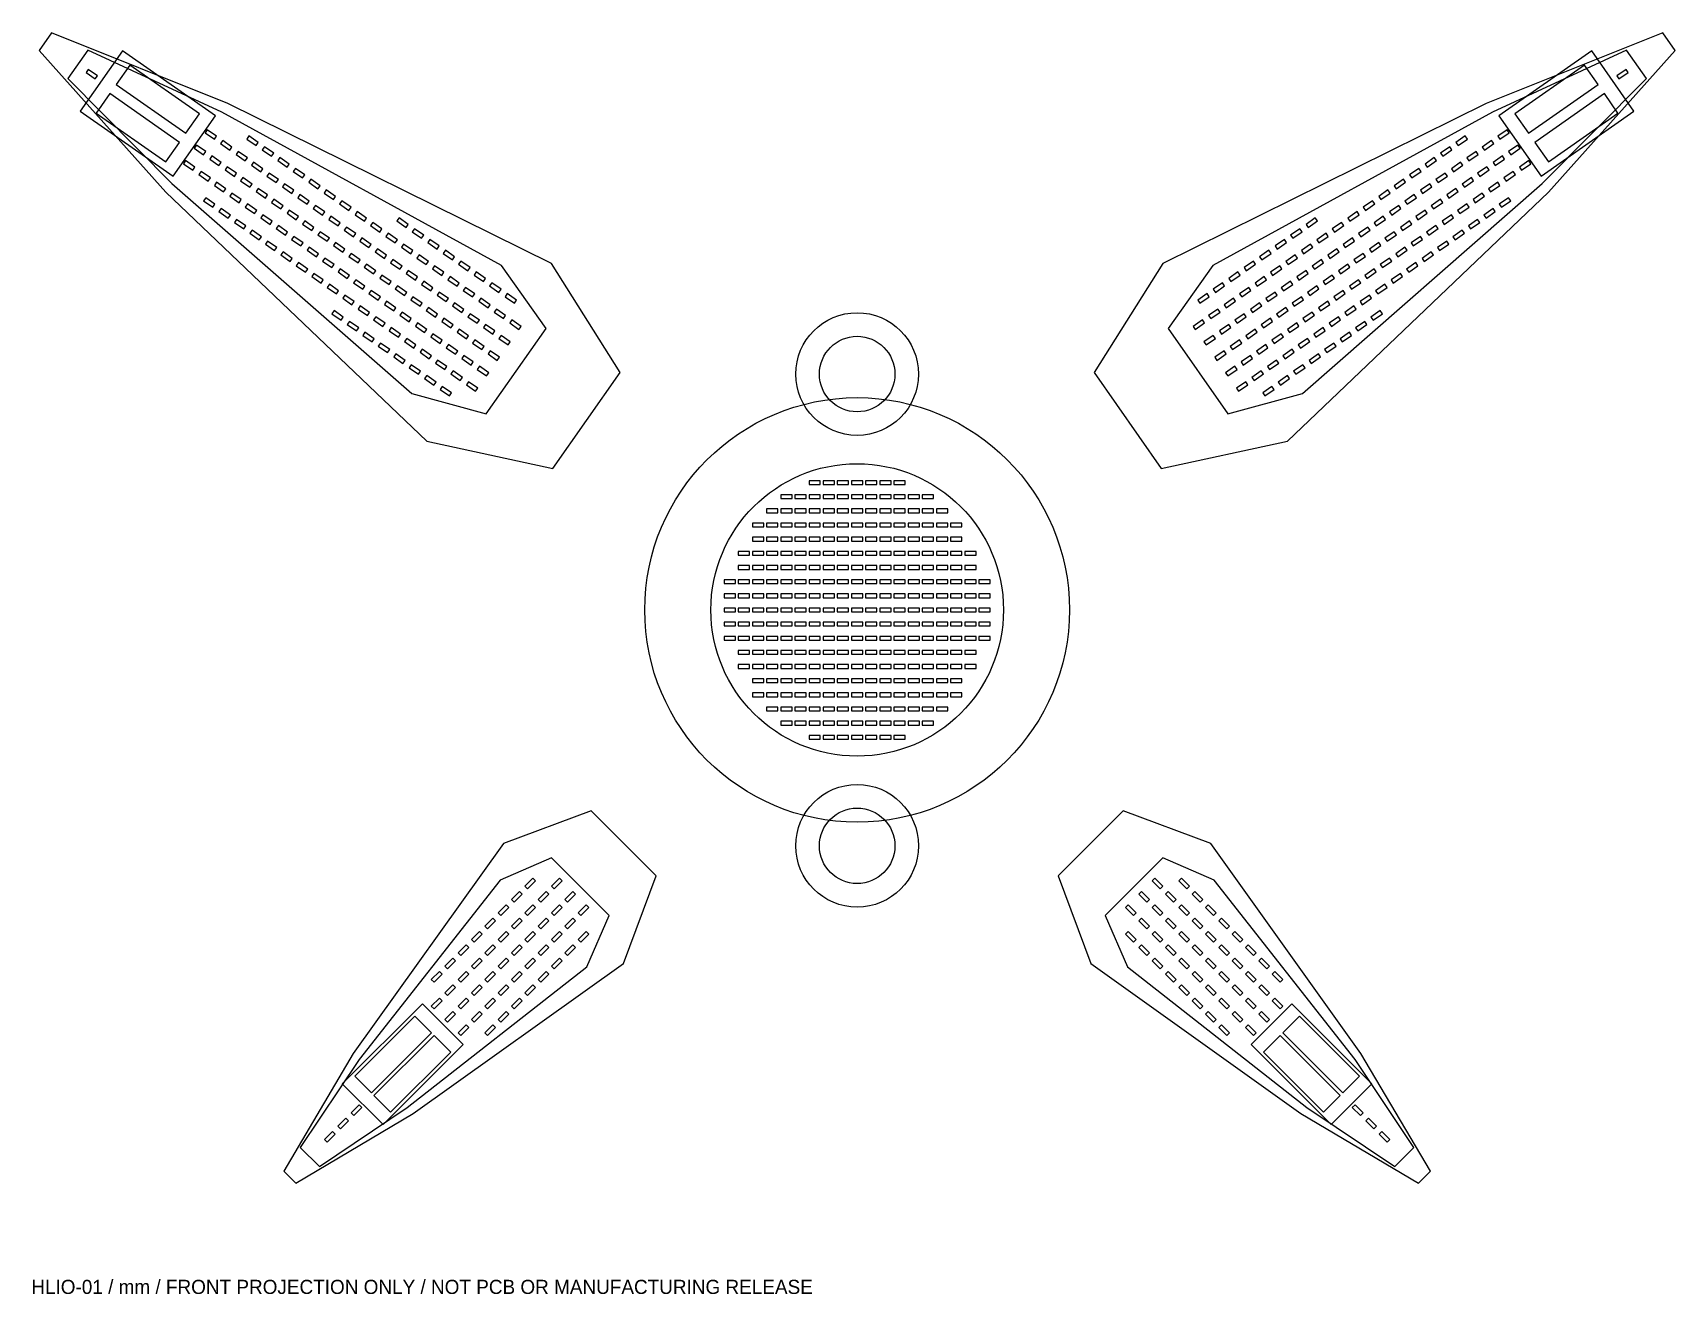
# Model space of a CAD drawing. Header units: millimetres. Extents: x -175 to 173, y -145 to 122.
import ezdxf

# ---------------------------------------------------------------- set-up
doc = ezdxf.new("R2010")
doc.units = ezdxf.units.MM
for name, color, linetype in [('ANNOTATION', 7, 'Continuous'), ('CAMERA_PROXY', 6, 'Continuous'), ('CONTACT_RESERVE', 4, 'Continuous'), ('LED_LAND_ENVELOPE', 2, 'Continuous'), ('PAD', 5, 'Continuous'), ('STRUCTURE', 8, 'Continuous'), ('WINDOW', 3, 'Continuous')]:
    doc.layers.add(name, color=color, linetype=linetype)

msp = doc.modelspace()

# ---------------------------------------------------------------- linework, layer by layer
at = {"layer": 'CAMERA_PROXY'}
for centre, radius in [((0, 50), 13), ((0, 50), 8), ((0, -50), 13), ((0, -50), 8)]:
    msp.add_circle(centre, radius, dxfattribs=at)
at = {"layer": 'CONTACT_RESERVE'}
for points in [[(-135.99, 104.77), (-155.65, 118.53), (-164.62, 105.72), (-144.96, 91.95)], [(144.96, 91.95), (164.62, 105.72), (155.65, 118.53), (135.99, 104.77)], [(-92.13, -83.48), (-109.1, -100.45), (-100.45, -109.1), (-83.48, -92.13)], [(83.48, -92.13), (100.45, -109.1), (109.1, -100.45), (92.13, -83.48)]]:
    msp.add_lwpolyline(points, close=True, dxfattribs=at)
at = {"layer": 'LED_LAND_ENVELOPE'}
for points in [[(-160.98, 113.21), (-162.95, 114.58), (-163.4, 113.93), (-161.44, 112.55)], [(161.44, 112.55), (163.4, 113.93), (162.95, 114.58), (160.98, 113.21)], [(-135.75, 100.42), (-137.72, 101.8), (-138.17, 101.15), (-136.21, 99.77)], [(136.21, 99.77), (138.17, 101.15), (137.72, 101.8), (135.75, 100.42)], [(-138.04, 97.15), (-140.01, 98.52), (-140.47, 97.87), (-138.5, 96.49)], [(-132.47, 98.13), (-134.44, 99.51), (-134.9, 98.85), (-132.93, 97.47)], [(-126.9, 99.11), (-128.87, 100.49), (-129.33, 99.83), (-127.36, 98.46)], [(-123.62, 96.82), (-125.59, 98.19), (-126.05, 97.54), (-124.08, 96.16)], [(124.08, 96.16), (126.05, 97.54), (125.59, 98.19), (123.62, 96.82)], [(127.36, 98.46), (129.33, 99.83), (128.87, 100.49), (126.9, 99.11)], [(132.93, 97.47), (134.9, 98.85), (134.44, 99.51), (132.47, 98.13)], [(138.5, 96.49), (140.47, 97.87), (140.01, 98.52), (138.04, 97.15)], [(-140.34, 93.87), (-142.3, 95.25), (-142.76, 94.59), (-140.8, 93.22)], [(-134.77, 94.85), (-136.73, 96.23), (-137.19, 95.57), (-135.23, 94.2)], [(-129.2, 95.84), (-131.16, 97.21), (-131.62, 96.56), (-129.65, 95.18)], [(-125.92, 93.54), (-127.89, 94.92), (-128.34, 94.26), (-126.38, 92.89)], [(-120.35, 94.52), (-122.31, 95.9), (-122.77, 95.24), (-120.81, 93.87)], [(120.81, 93.87), (122.77, 95.24), (122.31, 95.9), (120.35, 94.52)], [(126.38, 92.89), (128.34, 94.26), (127.89, 94.92), (125.92, 93.54)], [(129.65, 95.18), (131.62, 96.56), (131.16, 97.21), (129.2, 95.84)], [(135.23, 94.2), (137.19, 95.57), (136.73, 96.23), (134.77, 94.85)], [(140.8, 93.22), (142.76, 94.59), (142.3, 95.25), (140.34, 93.87)], [(-137.06, 91.58), (-139.03, 92.95), (-139.49, 92.3), (-137.52, 90.92)], [(-133.78, 89.28), (-135.75, 90.66), (-136.21, 90), (-134.24, 88.63)], [(-131.49, 92.56), (-133.46, 93.94), (-133.92, 93.28), (-131.95, 91.9)], [(-128.21, 90.26), (-130.18, 91.64), (-130.64, 90.99), (-128.67, 89.61)], [(-122.64, 91.25), (-124.61, 92.62), (-125.07, 91.97), (-123.1, 90.59)], [(-117.07, 92.23), (-119.04, 93.61), (-119.5, 92.95), (-117.53, 91.57)], [(-113.8, 89.93), (-115.76, 91.31), (-116.22, 90.66), (-114.25, 89.28)], [(114.25, 89.28), (116.22, 90.66), (115.76, 91.31), (113.8, 89.93)], [(117.53, 91.57), (119.5, 92.95), (119.04, 93.61), (117.07, 92.23)], [(123.1, 90.59), (125.07, 91.97), (124.61, 92.62), (122.64, 91.25)], [(128.67, 89.61), (130.64, 90.99), (130.18, 91.64), (128.21, 90.26)], [(131.95, 91.9), (133.92, 93.28), (133.46, 93.94), (131.49, 92.56)], [(134.24, 88.63), (136.21, 90), (135.75, 90.66), (133.78, 89.28)], [(137.52, 90.92), (139.49, 92.3), (139.03, 92.95), (137.06, 91.58)], [(-136.08, 86.01), (-138.04, 87.38), (-138.5, 86.73), (-136.54, 85.35)], [(-130.51, 86.99), (-132.47, 88.36), (-132.93, 87.71), (-130.97, 86.33)], [(-124.94, 87.97), (-126.9, 89.35), (-127.36, 88.69), (-125.4, 87.31)], [(-121.66, 85.68), (-123.63, 87.05), (-124.09, 86.4), (-122.12, 85.02)], [(-119.37, 88.95), (-121.33, 90.33), (-121.79, 89.67), (-119.82, 88.3)], [(-116.09, 86.66), (-118.06, 88.03), (-118.51, 87.38), (-116.55, 86)], [(-110.52, 87.64), (-112.48, 89.02), (-112.94, 88.36), (-110.98, 86.99)], [(110.98, 86.99), (112.94, 88.36), (112.48, 89.02), (110.52, 87.64)], [(116.55, 86), (118.51, 87.38), (118.06, 88.03), (116.09, 86.66)], [(119.82, 88.3), (121.79, 89.67), (121.33, 90.33), (119.37, 88.95)], [(122.12, 85.02), (124.09, 86.4), (123.63, 87.05), (121.66, 85.68)], [(125.4, 87.31), (127.36, 88.69), (126.9, 89.35), (124.94, 87.97)], [(130.97, 86.33), (132.93, 87.71), (132.47, 88.36), (130.51, 86.99)], [(136.54, 85.35), (138.5, 86.73), (138.04, 87.38), (136.08, 86.01)], [(-132.8, 83.71), (-134.77, 85.09), (-135.23, 84.43), (-133.26, 83.06)], [(-127.23, 84.69), (-129.2, 86.07), (-129.66, 85.41), (-127.69, 84.04)], [(-123.95, 82.4), (-125.92, 83.78), (-126.38, 83.12), (-124.41, 81.74)], [(-118.38, 83.38), (-120.35, 84.76), (-120.81, 84.1), (-118.84, 82.73)], [(-112.81, 84.36), (-114.78, 85.74), (-115.24, 85.09), (-113.27, 83.71)], [(-107.24, 85.35), (-109.21, 86.72), (-109.67, 86.07), (-107.7, 84.69)], [(-103.97, 83.05), (-105.93, 84.43), (-106.39, 83.77), (-104.42, 82.4)], [(104.42, 82.4), (106.39, 83.77), (105.93, 84.43), (103.97, 83.05)], [(107.7, 84.69), (109.67, 86.07), (109.21, 86.72), (107.24, 85.35)], [(113.27, 83.71), (115.24, 85.09), (114.78, 85.74), (112.81, 84.36)], [(118.84, 82.73), (120.81, 84.1), (120.35, 84.76), (118.38, 83.38)], [(124.41, 81.74), (126.38, 83.12), (125.92, 83.78), (123.95, 82.4)], [(127.69, 84.04), (129.66, 85.41), (129.2, 86.07), (127.23, 84.69)], [(133.26, 83.06), (135.23, 84.43), (134.77, 85.09), (132.8, 83.71)], [(-129.53, 81.42), (-131.49, 82.79), (-131.95, 82.14), (-129.98, 80.76)], [(-126.25, 79.12), (-128.21, 80.5), (-128.67, 79.84), (-126.71, 78.47)], [(-120.68, 80.1), (-122.64, 81.48), (-123.1, 80.83), (-121.14, 79.45)], [(-115.11, 81.09), (-117.07, 82.46), (-117.53, 81.81), (-115.57, 80.43)], [(-111.83, 78.79), (-113.8, 80.17), (-114.26, 79.51), (-112.29, 78.14)], [(-109.54, 82.07), (-111.5, 83.45), (-111.96, 82.79), (-110, 81.41)], [(-106.26, 79.78), (-108.23, 81.15), (-108.68, 80.5), (-106.72, 79.12)], [(-100.69, 80.76), (-102.65, 82.13), (-103.11, 81.48), (-101.15, 80.1)], [(-95.12, 81.74), (-97.08, 83.12), (-97.54, 82.46), (-95.58, 81.08)], [(-91.84, 79.45), (-93.81, 80.82), (-94.27, 80.17), (-92.3, 78.79)], [(92.3, 78.79), (94.27, 80.17), (93.81, 80.82), (91.84, 79.45)], [(95.58, 81.08), (97.54, 82.46), (97.08, 83.12), (95.12, 81.74)], [(101.15, 80.1), (103.11, 81.48), (102.65, 82.13), (100.69, 80.76)], [(106.72, 79.12), (108.68, 80.5), (108.23, 81.15), (106.26, 79.78)], [(110, 81.41), (111.96, 82.79), (111.5, 83.45), (109.54, 82.07)], [(112.29, 78.14), (114.26, 79.51), (113.8, 80.17), (111.83, 78.79)], [(115.57, 80.43), (117.53, 81.81), (117.07, 82.46), (115.11, 81.09)], [(121.14, 79.45), (123.1, 80.83), (122.64, 81.48), (120.68, 80.1)], [(126.71, 78.47), (128.67, 79.84), (128.21, 80.5), (126.25, 79.12)], [(129.98, 80.76), (131.95, 82.14), (131.49, 82.79), (129.53, 81.42)], [(-122.97, 76.83), (-124.94, 78.2), (-125.4, 77.55), (-123.43, 76.17)], [(-117.4, 77.81), (-119.37, 79.19), (-119.83, 78.53), (-117.86, 77.16)], [(-114.12, 75.52), (-116.09, 76.89), (-116.55, 76.24), (-114.58, 74.86)], [(-108.55, 76.5), (-110.52, 77.88), (-110.98, 77.22), (-109.01, 75.84)], [(-102.98, 77.48), (-104.95, 78.86), (-105.41, 78.2), (-103.44, 76.83)], [(-99.71, 75.19), (-101.67, 76.56), (-102.13, 75.91), (-100.17, 74.53)], [(-97.41, 78.46), (-99.38, 79.84), (-99.84, 79.18), (-97.87, 77.81)], [(-94.14, 76.17), (-96.1, 77.55), (-96.56, 76.89), (-94.59, 75.51)], [(-88.56, 77.15), (-90.53, 78.53), (-90.99, 77.87), (-89.02, 76.5)], [(89.02, 76.5), (90.99, 77.87), (90.53, 78.53), (88.56, 77.15)], [(94.59, 75.51), (96.56, 76.89), (96.1, 77.55), (94.14, 76.17)], [(97.87, 77.81), (99.84, 79.18), (99.38, 79.84), (97.41, 78.46)], [(100.17, 74.53), (102.13, 75.91), (101.67, 76.56), (99.71, 75.19)], [(103.44, 76.83), (105.41, 78.2), (104.95, 78.86), (102.98, 77.48)], [(109.01, 75.84), (110.98, 77.22), (110.52, 77.88), (108.55, 76.5)], [(114.58, 74.86), (116.55, 76.24), (116.09, 76.89), (114.12, 75.52)], [(117.86, 77.16), (119.83, 78.53), (119.37, 79.19), (117.4, 77.81)], [(123.43, 76.17), (125.4, 77.55), (124.94, 78.2), (122.97, 76.83)], [(-119.7, 74.53), (-121.66, 75.91), (-122.12, 75.26), (-120.15, 73.88)], [(-116.42, 72.24), (-118.39, 73.62), (-118.84, 72.96), (-116.88, 71.58)], [(-110.85, 73.22), (-112.81, 74.6), (-113.27, 73.94), (-111.31, 72.57)], [(-105.28, 74.2), (-107.24, 75.58), (-107.7, 74.93), (-105.74, 73.55)], [(-102, 71.91), (-103.97, 73.29), (-104.43, 72.63), (-102.46, 71.25)], [(-96.43, 72.89), (-98.4, 74.27), (-98.85, 73.61), (-96.89, 72.24)], [(-90.86, 73.87), (-92.82, 75.25), (-93.28, 74.6), (-91.32, 73.22)], [(-85.29, 74.86), (-87.25, 76.23), (-87.71, 75.58), (-85.75, 74.2)], [(-82.01, 72.56), (-83.98, 73.94), (-84.44, 73.28), (-82.47, 71.91)], [(82.47, 71.91), (84.44, 73.28), (83.98, 73.94), (82.01, 72.56)], [(85.75, 74.2), (87.71, 75.58), (87.25, 76.23), (85.29, 74.86)], [(91.32, 73.22), (93.28, 74.6), (92.82, 75.25), (90.86, 73.87)], [(96.89, 72.24), (98.85, 73.61), (98.4, 74.27), (96.43, 72.89)], [(102.46, 71.25), (104.43, 72.63), (103.97, 73.29), (102, 71.91)], [(105.74, 73.55), (107.7, 74.93), (107.24, 75.58), (105.28, 74.2)], [(111.31, 72.57), (113.27, 73.94), (112.81, 74.6), (110.85, 73.22)], [(116.88, 71.58), (118.84, 72.96), (118.39, 73.62), (116.42, 72.24)], [(120.15, 73.88), (122.12, 75.26), (121.66, 75.91), (119.7, 74.53)], [(-113.14, 69.95), (-115.11, 71.32), (-115.57, 70.67), (-113.6, 69.29)], [(-107.57, 70.93), (-109.54, 72.3), (-110, 71.65), (-108.03, 70.27)], [(-104.3, 68.63), (-106.26, 70.01), (-106.72, 69.35), (-104.75, 67.98)], [(-98.72, 69.62), (-100.69, 70.99), (-101.15, 70.34), (-99.18, 68.96)], [(-93.15, 70.6), (-95.12, 71.97), (-95.58, 71.32), (-93.61, 69.94)], [(-89.88, 68.3), (-91.84, 69.68), (-92.3, 69.02), (-90.34, 67.65)], [(-87.58, 71.58), (-89.55, 72.96), (-90.01, 72.3), (-88.04, 70.92)], [(-84.31, 69.29), (-86.27, 70.66), (-86.73, 70.01), (-84.76, 68.63)], [(-78.73, 70.27), (-80.7, 71.64), (-81.16, 70.99), (-79.19, 69.61)], [(79.19, 69.61), (81.16, 70.99), (80.7, 71.64), (78.73, 70.27)], [(84.76, 68.63), (86.73, 70.01), (86.27, 70.66), (84.31, 69.29)], [(88.04, 70.92), (90.01, 72.3), (89.55, 72.96), (87.58, 71.58)], [(90.34, 67.65), (92.3, 69.02), (91.84, 69.68), (89.88, 68.3)], [(93.61, 69.94), (95.58, 71.32), (95.12, 71.97), (93.15, 70.6)], [(99.18, 68.96), (101.15, 70.34), (100.69, 70.99), (98.72, 69.62)], [(104.75, 67.98), (106.72, 69.35), (106.26, 70.01), (104.3, 68.63)], [(108.03, 70.27), (110, 71.65), (109.54, 72.3), (107.57, 70.93)], [(113.6, 69.29), (115.57, 70.67), (115.11, 71.32), (113.14, 69.95)], [(-109.87, 67.65), (-111.83, 69.03), (-112.29, 68.37), (-110.32, 67)], [(-106.59, 65.36), (-108.56, 66.73), (-109.01, 66.08), (-107.05, 64.7)], [(-101.02, 66.34), (-102.98, 67.72), (-103.44, 67.06), (-101.48, 65.68)], [(-95.45, 67.32), (-97.41, 68.7), (-97.87, 68.04), (-95.91, 66.67)], [(-92.17, 65.03), (-94.14, 66.4), (-94.6, 65.75), (-92.63, 64.37)], [(-86.6, 66.01), (-88.57, 67.39), (-89.02, 66.73), (-87.06, 65.35)], [(-81.03, 66.99), (-83, 68.37), (-83.45, 67.71), (-81.49, 66.34)], [(-75.46, 67.97), (-77.42, 69.35), (-77.88, 68.7), (-75.92, 67.32)], [(-72.18, 65.68), (-74.15, 67.06), (-74.61, 66.4), (-72.64, 65.02)], [(72.64, 65.02), (74.61, 66.4), (74.15, 67.06), (72.18, 65.68)], [(75.92, 67.32), (77.88, 68.7), (77.42, 69.35), (75.46, 67.97)], [(81.49, 66.34), (83.45, 67.71), (83, 68.37), (81.03, 66.99)], [(87.06, 65.35), (89.02, 66.73), (88.57, 67.39), (86.6, 66.01)], [(92.63, 64.37), (94.6, 65.75), (94.14, 66.4), (92.17, 65.03)], [(95.91, 66.67), (97.87, 68.04), (97.41, 68.7), (95.45, 67.32)], [(101.48, 65.68), (103.44, 67.06), (102.98, 67.72), (101.02, 66.34)], [(107.05, 64.7), (109.01, 66.08), (108.56, 66.73), (106.59, 65.36)], [(110.32, 67), (112.29, 68.37), (111.83, 69.03), (109.87, 67.65)], [(-108.88, 62.08), (-110.85, 63.46), (-111.31, 62.8), (-109.34, 61.42)], [(-103.31, 63.06), (-105.28, 64.44), (-105.74, 63.78), (-103.77, 62.41)], [(-97.74, 64.04), (-99.71, 65.42), (-100.17, 64.77), (-98.2, 63.39)], [(-94.47, 61.75), (-96.43, 63.13), (-96.89, 62.47), (-94.92, 61.1)], [(-88.89, 62.73), (-90.86, 64.11), (-91.32, 63.45), (-89.35, 62.08)], [(-83.32, 63.72), (-85.29, 65.09), (-85.75, 64.44), (-83.78, 63.06)], [(-80.05, 61.42), (-82.01, 62.8), (-82.47, 62.14), (-80.51, 60.77)], [(-77.75, 64.7), (-79.72, 66.07), (-80.18, 65.42), (-78.21, 64.04)], [(-74.48, 62.4), (-76.44, 63.78), (-76.9, 63.12), (-74.93, 61.75)], [(74.93, 61.75), (76.9, 63.12), (76.44, 63.78), (74.48, 62.4)], [(78.21, 64.04), (80.18, 65.42), (79.72, 66.07), (77.75, 64.7)], [(80.51, 60.77), (82.47, 62.14), (82.01, 62.8), (80.05, 61.42)], [(83.78, 63.06), (85.75, 64.44), (85.29, 65.09), (83.32, 63.72)], [(89.35, 62.08), (91.32, 63.45), (90.86, 64.11), (88.89, 62.73)], [(94.92, 61.1), (96.89, 62.47), (96.43, 63.13), (94.47, 61.75)], [(98.2, 63.39), (100.17, 64.77), (99.71, 65.42), (97.74, 64.04)], [(103.77, 62.41), (105.74, 63.78), (105.28, 64.44), (103.31, 63.06)], [(109.34, 61.42), (111.31, 62.8), (110.85, 63.46), (108.88, 62.08)], [(-105.61, 59.79), (-107.57, 61.16), (-108.03, 60.51), (-106.07, 59.13)], [(-100.04, 60.77), (-102, 62.14), (-102.46, 61.49), (-100.5, 60.11)], [(-96.76, 58.47), (-98.73, 59.85), (-99.18, 59.2), (-97.22, 57.82)], [(-91.19, 59.46), (-93.15, 60.83), (-93.61, 60.18), (-91.65, 58.8)], [(-85.62, 60.44), (-87.58, 61.82), (-88.04, 61.16), (-86.08, 59.78)], [(-82.34, 58.14), (-84.31, 59.52), (-84.77, 58.87), (-82.8, 57.49)], [(-76.77, 59.13), (-78.74, 60.5), (-79.2, 59.85), (-77.23, 58.47)], [(-71.2, 60.11), (-73.17, 61.49), (-73.62, 60.83), (-71.66, 59.45)], [(71.66, 59.45), (73.62, 60.83), (73.17, 61.49), (71.2, 60.11)], [(77.23, 58.47), (79.2, 59.85), (78.74, 60.5), (76.77, 59.13)], [(82.8, 57.49), (84.77, 58.87), (84.31, 59.52), (82.34, 58.14)], [(86.08, 59.78), (88.04, 61.16), (87.58, 61.82), (85.62, 60.44)], [(91.65, 58.8), (93.61, 60.18), (93.15, 60.83), (91.19, 59.46)], [(97.22, 57.82), (99.18, 59.2), (98.73, 59.85), (96.76, 58.47)], [(100.5, 60.11), (102.46, 61.49), (102, 62.14), (100.04, 60.77)], [(106.07, 59.13), (108.03, 60.51), (107.57, 61.16), (105.61, 59.79)], [(-102.33, 57.49), (-104.3, 58.87), (-104.76, 58.21), (-102.79, 56.84)], [(-99.05, 55.2), (-101.02, 56.57), (-101.48, 55.92), (-99.51, 54.54)], [(-93.48, 56.18), (-95.45, 57.56), (-95.91, 56.9), (-93.94, 55.52)], [(-87.91, 57.16), (-89.88, 58.54), (-90.34, 57.88), (-88.37, 56.51)], [(-84.64, 54.87), (-86.6, 56.24), (-87.06, 55.59), (-85.09, 54.21)], [(-79.06, 55.85), (-81.03, 57.23), (-81.49, 56.57), (-79.52, 55.19)], [(-73.49, 56.83), (-75.46, 58.21), (-75.92, 57.55), (-73.95, 56.18)], [(73.95, 56.18), (75.92, 57.55), (75.46, 58.21), (73.49, 56.83)], [(79.52, 55.19), (81.49, 56.57), (81.03, 57.23), (79.06, 55.85)], [(85.09, 54.21), (87.06, 55.59), (86.6, 56.24), (84.64, 54.87)], [(88.37, 56.51), (90.34, 57.88), (89.88, 58.54), (87.91, 57.16)], [(93.94, 55.52), (95.91, 56.9), (95.45, 57.56), (93.48, 56.18)], [(99.51, 54.54), (101.48, 55.92), (101.02, 56.57), (99.05, 55.2)], [(102.79, 56.84), (104.76, 58.21), (104.3, 58.87), (102.33, 57.49)], [(-95.78, 52.9), (-97.74, 54.28), (-98.2, 53.62), (-96.24, 52.25)], [(-90.21, 53.89), (-92.17, 55.26), (-92.63, 54.61), (-90.67, 53.23)], [(-86.93, 51.59), (-88.9, 52.97), (-89.35, 52.31), (-87.39, 50.94)], [(-81.36, 52.57), (-83.32, 53.95), (-83.78, 53.29), (-81.82, 51.92)], [(-75.79, 53.56), (-77.75, 54.93), (-78.21, 54.28), (-76.25, 52.9)], [(76.25, 52.9), (78.21, 54.28), (77.75, 54.93), (75.79, 53.56)], [(81.82, 51.92), (83.78, 53.29), (83.32, 53.95), (81.36, 52.57)], [(87.39, 50.94), (89.35, 52.31), (88.9, 52.97), (86.93, 51.59)], [(90.67, 53.23), (92.63, 54.61), (92.17, 55.26), (90.21, 53.89)], [(96.24, 52.25), (98.2, 53.62), (97.74, 54.28), (95.78, 52.9)], [(-92.5, 50.61), (-94.47, 51.99), (-94.93, 51.33), (-92.96, 49.95)], [(-89.22, 48.31), (-91.19, 49.69), (-91.65, 49.04), (-89.68, 47.66)], [(-83.65, 49.3), (-85.62, 50.67), (-86.08, 50.02), (-84.11, 48.64)], [(-78.08, 50.28), (-80.05, 51.66), (-80.51, 51), (-78.54, 49.62)], [(78.54, 49.62), (80.51, 51), (80.05, 51.66), (78.08, 50.28)], [(84.11, 48.64), (86.08, 50.02), (85.62, 50.67), (83.65, 49.3)], [(89.68, 47.66), (91.65, 49.04), (91.19, 49.69), (89.22, 48.31)], [(92.96, 49.95), (94.93, 51.33), (94.47, 51.99), (92.5, 50.61)], [(-85.95, 46.02), (-87.91, 47.4), (-88.37, 46.74), (-86.41, 45.36)], [(-80.38, 47), (-82.34, 48.38), (-82.8, 47.72), (-80.84, 46.35)], [(80.84, 46.35), (82.8, 47.72), (82.34, 48.38), (80.38, 47)], [(86.41, 45.36), (88.37, 46.74), (87.91, 47.4), (85.95, 46.02)], [(-16.2, 23.6), (-13.8, 23.6), (-13.8, 24.4), (-16.2, 24.4)], [(-13.2, 23.6), (-10.8, 23.6), (-10.8, 24.4), (-13.2, 24.4)], [(-10.2, 26.6), (-7.8, 26.6), (-7.8, 27.4), (-10.2, 27.4)], [(-10.2, 23.6), (-7.8, 23.6), (-7.8, 24.4), (-10.2, 24.4)], [(-7.2, 26.6), (-4.8, 26.6), (-4.8, 27.4), (-7.2, 27.4)], [(-7.2, 23.6), (-4.8, 23.6), (-4.8, 24.4), (-7.2, 24.4)], [(-4.2, 26.6), (-1.8, 26.6), (-1.8, 27.4), (-4.2, 27.4)], [(-4.2, 23.6), (-1.8, 23.6), (-1.8, 24.4), (-4.2, 24.4)], [(-1.2, 26.6), (1.2, 26.6), (1.2, 27.4), (-1.2, 27.4)], [(-1.2, 23.6), (1.2, 23.6), (1.2, 24.4), (-1.2, 24.4)], [(1.8, 26.6), (4.2, 26.6), (4.2, 27.4), (1.8, 27.4)], [(1.8, 23.6), (4.2, 23.6), (4.2, 24.4), (1.8, 24.4)], [(4.8, 26.6), (7.2, 26.6), (7.2, 27.4), (4.8, 27.4)], [(4.8, 23.6), (7.2, 23.6), (7.2, 24.4), (4.8, 24.4)], [(7.8, 26.6), (10.2, 26.6), (10.2, 27.4), (7.8, 27.4)], [(7.8, 23.6), (10.2, 23.6), (10.2, 24.4), (7.8, 24.4)], [(10.8, 23.6), (13.2, 23.6), (13.2, 24.4), (10.8, 24.4)], [(13.8, 23.6), (16.2, 23.6), (16.2, 24.4), (13.8, 24.4)], [(-19.2, 20.6), (-16.8, 20.6), (-16.8, 21.4), (-19.2, 21.4)], [(-16.2, 20.6), (-13.8, 20.6), (-13.8, 21.4), (-16.2, 21.4)], [(-13.2, 20.6), (-10.8, 20.6), (-10.8, 21.4), (-13.2, 21.4)], [(-10.2, 20.6), (-7.8, 20.6), (-7.8, 21.4), (-10.2, 21.4)], [(-7.2, 20.6), (-4.8, 20.6), (-4.8, 21.4), (-7.2, 21.4)], [(-4.2, 20.6), (-1.8, 20.6), (-1.8, 21.4), (-4.2, 21.4)], [(-1.2, 20.6), (1.2, 20.6), (1.2, 21.4), (-1.2, 21.4)], [(1.8, 20.6), (4.2, 20.6), (4.2, 21.4), (1.8, 21.4)], [(4.8, 20.6), (7.2, 20.6), (7.2, 21.4), (4.8, 21.4)], [(7.8, 20.6), (10.2, 20.6), (10.2, 21.4), (7.8, 21.4)], [(10.8, 20.6), (13.2, 20.6), (13.2, 21.4), (10.8, 21.4)], [(13.8, 20.6), (16.2, 20.6), (16.2, 21.4), (13.8, 21.4)], [(16.8, 20.6), (19.2, 20.6), (19.2, 21.4), (16.8, 21.4)], [(-22.2, 17.6), (-19.8, 17.6), (-19.8, 18.4), (-22.2, 18.4)], [(-19.2, 17.6), (-16.8, 17.6), (-16.8, 18.4), (-19.2, 18.4)], [(-16.2, 17.6), (-13.8, 17.6), (-13.8, 18.4), (-16.2, 18.4)], [(-13.2, 17.6), (-10.8, 17.6), (-10.8, 18.4), (-13.2, 18.4)], [(-10.2, 17.6), (-7.8, 17.6), (-7.8, 18.4), (-10.2, 18.4)], [(-7.2, 17.6), (-4.8, 17.6), (-4.8, 18.4), (-7.2, 18.4)], [(-4.2, 17.6), (-1.8, 17.6), (-1.8, 18.4), (-4.2, 18.4)], [(-1.2, 17.6), (1.2, 17.6), (1.2, 18.4), (-1.2, 18.4)], [(1.8, 17.6), (4.2, 17.6), (4.2, 18.4), (1.8, 18.4)], [(4.8, 17.6), (7.2, 17.6), (7.2, 18.4), (4.8, 18.4)], [(7.8, 17.6), (10.2, 17.6), (10.2, 18.4), (7.8, 18.4)], [(10.8, 17.6), (13.2, 17.6), (13.2, 18.4), (10.8, 18.4)], [(13.8, 17.6), (16.2, 17.6), (16.2, 18.4), (13.8, 18.4)], [(16.8, 17.6), (19.2, 17.6), (19.2, 18.4), (16.8, 18.4)], [(19.8, 17.6), (22.2, 17.6), (22.2, 18.4), (19.8, 18.4)], [(-22.2, 14.6), (-19.8, 14.6), (-19.8, 15.4), (-22.2, 15.4)], [(-19.2, 14.6), (-16.8, 14.6), (-16.8, 15.4), (-19.2, 15.4)], [(-16.2, 14.6), (-13.8, 14.6), (-13.8, 15.4), (-16.2, 15.4)], [(-13.2, 14.6), (-10.8, 14.6), (-10.8, 15.4), (-13.2, 15.4)], [(-10.2, 14.6), (-7.8, 14.6), (-7.8, 15.4), (-10.2, 15.4)], [(-7.2, 14.6), (-4.8, 14.6), (-4.8, 15.4), (-7.2, 15.4)], [(-4.2, 14.6), (-1.8, 14.6), (-1.8, 15.4), (-4.2, 15.4)], [(-1.2, 14.6), (1.2, 14.6), (1.2, 15.4), (-1.2, 15.4)], [(1.8, 14.6), (4.2, 14.6), (4.2, 15.4), (1.8, 15.4)], [(4.8, 14.6), (7.2, 14.6), (7.2, 15.4), (4.8, 15.4)], [(7.8, 14.6), (10.2, 14.6), (10.2, 15.4), (7.8, 15.4)], [(10.8, 14.6), (13.2, 14.6), (13.2, 15.4), (10.8, 15.4)], [(13.8, 14.6), (16.2, 14.6), (16.2, 15.4), (13.8, 15.4)], [(16.8, 14.6), (19.2, 14.6), (19.2, 15.4), (16.8, 15.4)], [(19.8, 14.6), (22.2, 14.6), (22.2, 15.4), (19.8, 15.4)], [(-25.2, 11.6), (-22.8, 11.6), (-22.8, 12.4), (-25.2, 12.4)], [(-22.2, 11.6), (-19.8, 11.6), (-19.8, 12.4), (-22.2, 12.4)], [(-19.2, 11.6), (-16.8, 11.6), (-16.8, 12.4), (-19.2, 12.4)], [(-16.2, 11.6), (-13.8, 11.6), (-13.8, 12.4), (-16.2, 12.4)], [(-13.2, 11.6), (-10.8, 11.6), (-10.8, 12.4), (-13.2, 12.4)], [(-10.2, 11.6), (-7.8, 11.6), (-7.8, 12.4), (-10.2, 12.4)], [(-7.2, 11.6), (-4.8, 11.6), (-4.8, 12.4), (-7.2, 12.4)], [(-4.2, 11.6), (-1.8, 11.6), (-1.8, 12.4), (-4.2, 12.4)], [(-1.2, 11.6), (1.2, 11.6), (1.2, 12.4), (-1.2, 12.4)], [(1.8, 11.6), (4.2, 11.6), (4.2, 12.4), (1.8, 12.4)], [(4.8, 11.6), (7.2, 11.6), (7.2, 12.4), (4.8, 12.4)], [(7.8, 11.6), (10.2, 11.6), (10.2, 12.4), (7.8, 12.4)], [(10.8, 11.6), (13.2, 11.6), (13.2, 12.4), (10.8, 12.4)], [(13.8, 11.6), (16.2, 11.6), (16.2, 12.4), (13.8, 12.4)], [(16.8, 11.6), (19.2, 11.6), (19.2, 12.4), (16.8, 12.4)], [(19.8, 11.6), (22.2, 11.6), (22.2, 12.4), (19.8, 12.4)], [(22.8, 11.6), (25.2, 11.6), (25.2, 12.4), (22.8, 12.4)], [(-25.2, 8.6), (-22.8, 8.6), (-22.8, 9.4), (-25.2, 9.4)], [(-22.2, 8.6), (-19.8, 8.6), (-19.8, 9.4), (-22.2, 9.4)], [(-19.2, 8.6), (-16.8, 8.6), (-16.8, 9.4), (-19.2, 9.4)], [(-16.2, 8.6), (-13.8, 8.6), (-13.8, 9.4), (-16.2, 9.4)], [(-13.2, 8.6), (-10.8, 8.6), (-10.8, 9.4), (-13.2, 9.4)], [(-10.2, 8.6), (-7.8, 8.6), (-7.8, 9.4), (-10.2, 9.4)], [(-7.2, 8.6), (-4.8, 8.6), (-4.8, 9.4), (-7.2, 9.4)], [(-4.2, 8.6), (-1.8, 8.6), (-1.8, 9.4), (-4.2, 9.4)], [(-1.2, 8.6), (1.2, 8.6), (1.2, 9.4), (-1.2, 9.4)], [(1.8, 8.6), (4.2, 8.6), (4.2, 9.4), (1.8, 9.4)], [(4.8, 8.6), (7.2, 8.6), (7.2, 9.4), (4.8, 9.4)], [(7.8, 8.6), (10.2, 8.6), (10.2, 9.4), (7.8, 9.4)], [(10.8, 8.6), (13.2, 8.6), (13.2, 9.4), (10.8, 9.4)], [(13.8, 8.6), (16.2, 8.6), (16.2, 9.4), (13.8, 9.4)], [(16.8, 8.6), (19.2, 8.6), (19.2, 9.4), (16.8, 9.4)], [(19.8, 8.6), (22.2, 8.6), (22.2, 9.4), (19.8, 9.4)], [(22.8, 8.6), (25.2, 8.6), (25.2, 9.4), (22.8, 9.4)], [(-28.2, 5.6), (-25.8, 5.6), (-25.8, 6.4), (-28.2, 6.4)], [(-25.2, 5.6), (-22.8, 5.6), (-22.8, 6.4), (-25.2, 6.4)], [(-22.2, 5.6), (-19.8, 5.6), (-19.8, 6.4), (-22.2, 6.4)], [(-19.2, 5.6), (-16.8, 5.6), (-16.8, 6.4), (-19.2, 6.4)], [(-16.2, 5.6), (-13.8, 5.6), (-13.8, 6.4), (-16.2, 6.4)], [(-13.2, 5.6), (-10.8, 5.6), (-10.8, 6.4), (-13.2, 6.4)], [(-10.2, 5.6), (-7.8, 5.6), (-7.8, 6.4), (-10.2, 6.4)], [(-7.2, 5.6), (-4.8, 5.6), (-4.8, 6.4), (-7.2, 6.4)], [(-4.2, 5.6), (-1.8, 5.6), (-1.8, 6.4), (-4.2, 6.4)], [(-1.2, 5.6), (1.2, 5.6), (1.2, 6.4), (-1.2, 6.4)], [(1.8, 5.6), (4.2, 5.6), (4.2, 6.4), (1.8, 6.4)], [(4.8, 5.6), (7.2, 5.6), (7.2, 6.4), (4.8, 6.4)], [(7.8, 5.6), (10.2, 5.6), (10.2, 6.4), (7.8, 6.4)], [(10.8, 5.6), (13.2, 5.6), (13.2, 6.4), (10.8, 6.4)], [(13.8, 5.6), (16.2, 5.6), (16.2, 6.4), (13.8, 6.4)], [(16.8, 5.6), (19.2, 5.6), (19.2, 6.4), (16.8, 6.4)], [(19.8, 5.6), (22.2, 5.6), (22.2, 6.4), (19.8, 6.4)], [(22.8, 5.6), (25.2, 5.6), (25.2, 6.4), (22.8, 6.4)], [(25.8, 5.6), (28.2, 5.6), (28.2, 6.4), (25.8, 6.4)], [(-28.2, 2.6), (-25.8, 2.6), (-25.8, 3.4), (-28.2, 3.4)], [(-28.2, -0.4), (-25.8, -0.4), (-25.8, 0.4), (-28.2, 0.4)], [(-25.2, 2.6), (-22.8, 2.6), (-22.8, 3.4), (-25.2, 3.4)], [(-25.2, -0.4), (-22.8, -0.4), (-22.8, 0.4), (-25.2, 0.4)], [(-22.2, 2.6), (-19.8, 2.6), (-19.8, 3.4), (-22.2, 3.4)], [(-22.2, -0.4), (-19.8, -0.4), (-19.8, 0.4), (-22.2, 0.4)], [(-19.2, 2.6), (-16.8, 2.6), (-16.8, 3.4), (-19.2, 3.4)], [(-19.2, -0.4), (-16.8, -0.4), (-16.8, 0.4), (-19.2, 0.4)], [(-16.2, 2.6), (-13.8, 2.6), (-13.8, 3.4), (-16.2, 3.4)], [(-16.2, -0.4), (-13.8, -0.4), (-13.8, 0.4), (-16.2, 0.4)], [(-13.2, 2.6), (-10.8, 2.6), (-10.8, 3.4), (-13.2, 3.4)], [(-13.2, -0.4), (-10.8, -0.4), (-10.8, 0.4), (-13.2, 0.4)], [(-10.2, 2.6), (-7.8, 2.6), (-7.8, 3.4), (-10.2, 3.4)], [(-10.2, -0.4), (-7.8, -0.4), (-7.8, 0.4), (-10.2, 0.4)], [(-7.2, 2.6), (-4.8, 2.6), (-4.8, 3.4), (-7.2, 3.4)], [(-7.2, -0.4), (-4.8, -0.4), (-4.8, 0.4), (-7.2, 0.4)], [(-4.2, 2.6), (-1.8, 2.6), (-1.8, 3.4), (-4.2, 3.4)], [(-4.2, -0.4), (-1.8, -0.4), (-1.8, 0.4), (-4.2, 0.4)], [(-1.2, 2.6), (1.2, 2.6), (1.2, 3.4), (-1.2, 3.4)], [(-1.2, -0.4), (1.2, -0.4), (1.2, 0.4), (-1.2, 0.4)], [(1.8, 2.6), (4.2, 2.6), (4.2, 3.4), (1.8, 3.4)], [(1.8, -0.4), (4.2, -0.4), (4.2, 0.4), (1.8, 0.4)], [(4.8, 2.6), (7.2, 2.6), (7.2, 3.4), (4.8, 3.4)], [(4.8, -0.4), (7.2, -0.4), (7.2, 0.4), (4.8, 0.4)], [(7.8, 2.6), (10.2, 2.6), (10.2, 3.4), (7.8, 3.4)], [(7.8, -0.4), (10.2, -0.4), (10.2, 0.4), (7.8, 0.4)], [(10.8, 2.6), (13.2, 2.6), (13.2, 3.4), (10.8, 3.4)], [(10.8, -0.4), (13.2, -0.4), (13.2, 0.4), (10.8, 0.4)], [(13.8, 2.6), (16.2, 2.6), (16.2, 3.4), (13.8, 3.4)], [(13.8, -0.4), (16.2, -0.4), (16.2, 0.4), (13.8, 0.4)], [(16.8, 2.6), (19.2, 2.6), (19.2, 3.4), (16.8, 3.4)], [(16.8, -0.4), (19.2, -0.4), (19.2, 0.4), (16.8, 0.4)], [(19.8, 2.6), (22.2, 2.6), (22.2, 3.4), (19.8, 3.4)], [(19.8, -0.4), (22.2, -0.4), (22.2, 0.4), (19.8, 0.4)], [(22.8, 2.6), (25.2, 2.6), (25.2, 3.4), (22.8, 3.4)], [(22.8, -0.4), (25.2, -0.4), (25.2, 0.4), (22.8, 0.4)], [(25.8, 2.6), (28.2, 2.6), (28.2, 3.4), (25.8, 3.4)], [(25.8, -0.4), (28.2, -0.4), (28.2, 0.4), (25.8, 0.4)], [(-28.2, -3.4), (-25.8, -3.4), (-25.8, -2.6), (-28.2, -2.6)], [(-25.2, -3.4), (-22.8, -3.4), (-22.8, -2.6), (-25.2, -2.6)], [(-22.2, -3.4), (-19.8, -3.4), (-19.8, -2.6), (-22.2, -2.6)], [(-19.2, -3.4), (-16.8, -3.4), (-16.8, -2.6), (-19.2, -2.6)], [(-16.2, -3.4), (-13.8, -3.4), (-13.8, -2.6), (-16.2, -2.6)], [(-13.2, -3.4), (-10.8, -3.4), (-10.8, -2.6), (-13.2, -2.6)], [(-10.2, -3.4), (-7.8, -3.4), (-7.8, -2.6), (-10.2, -2.6)], [(-7.2, -3.4), (-4.8, -3.4), (-4.8, -2.6), (-7.2, -2.6)], [(-4.2, -3.4), (-1.8, -3.4), (-1.8, -2.6), (-4.2, -2.6)], [(-1.2, -3.4), (1.2, -3.4), (1.2, -2.6), (-1.2, -2.6)], [(1.8, -3.4), (4.2, -3.4), (4.2, -2.6), (1.8, -2.6)], [(4.8, -3.4), (7.2, -3.4), (7.2, -2.6), (4.8, -2.6)], [(7.8, -3.4), (10.2, -3.4), (10.2, -2.6), (7.8, -2.6)], [(10.8, -3.4), (13.2, -3.4), (13.2, -2.6), (10.8, -2.6)], [(13.8, -3.4), (16.2, -3.4), (16.2, -2.6), (13.8, -2.6)], [(16.8, -3.4), (19.2, -3.4), (19.2, -2.6), (16.8, -2.6)], [(19.8, -3.4), (22.2, -3.4), (22.2, -2.6), (19.8, -2.6)], [(22.8, -3.4), (25.2, -3.4), (25.2, -2.6), (22.8, -2.6)], [(25.8, -3.4), (28.2, -3.4), (28.2, -2.6), (25.8, -2.6)], [(-28.2, -6.4), (-25.8, -6.4), (-25.8, -5.6), (-28.2, -5.6)], [(-25.2, -6.4), (-22.8, -6.4), (-22.8, -5.6), (-25.2, -5.6)], [(-22.2, -6.4), (-19.8, -6.4), (-19.8, -5.6), (-22.2, -5.6)], [(-19.2, -6.4), (-16.8, -6.4), (-16.8, -5.6), (-19.2, -5.6)], [(-16.2, -6.4), (-13.8, -6.4), (-13.8, -5.6), (-16.2, -5.6)], [(-13.2, -6.4), (-10.8, -6.4), (-10.8, -5.6), (-13.2, -5.6)], [(-10.2, -6.4), (-7.8, -6.4), (-7.8, -5.6), (-10.2, -5.6)], [(-7.2, -6.4), (-4.8, -6.4), (-4.8, -5.6), (-7.2, -5.6)], [(-4.2, -6.4), (-1.8, -6.4), (-1.8, -5.6), (-4.2, -5.6)], [(-1.2, -6.4), (1.2, -6.4), (1.2, -5.6), (-1.2, -5.6)], [(1.8, -6.4), (4.2, -6.4), (4.2, -5.6), (1.8, -5.6)], [(4.8, -6.4), (7.2, -6.4), (7.2, -5.6), (4.8, -5.6)], [(7.8, -6.4), (10.2, -6.4), (10.2, -5.6), (7.8, -5.6)], [(10.8, -6.4), (13.2, -6.4), (13.2, -5.6), (10.8, -5.6)], [(13.8, -6.4), (16.2, -6.4), (16.2, -5.6), (13.8, -5.6)], [(16.8, -6.4), (19.2, -6.4), (19.2, -5.6), (16.8, -5.6)], [(19.8, -6.4), (22.2, -6.4), (22.2, -5.6), (19.8, -5.6)], [(22.8, -6.4), (25.2, -6.4), (25.2, -5.6), (22.8, -5.6)], [(25.8, -6.4), (28.2, -6.4), (28.2, -5.6), (25.8, -5.6)], [(-25.2, -9.4), (-22.8, -9.4), (-22.8, -8.6), (-25.2, -8.6)], [(-22.2, -9.4), (-19.8, -9.4), (-19.8, -8.6), (-22.2, -8.6)], [(-19.2, -9.4), (-16.8, -9.4), (-16.8, -8.6), (-19.2, -8.6)], [(-16.2, -9.4), (-13.8, -9.4), (-13.8, -8.6), (-16.2, -8.6)], [(-13.2, -9.4), (-10.8, -9.4), (-10.8, -8.6), (-13.2, -8.6)], [(-10.2, -9.4), (-7.8, -9.4), (-7.8, -8.6), (-10.2, -8.6)], [(-7.2, -9.4), (-4.8, -9.4), (-4.8, -8.6), (-7.2, -8.6)], [(-4.2, -9.4), (-1.8, -9.4), (-1.8, -8.6), (-4.2, -8.6)], [(-1.2, -9.4), (1.2, -9.4), (1.2, -8.6), (-1.2, -8.6)], [(1.8, -9.4), (4.2, -9.4), (4.2, -8.6), (1.8, -8.6)], [(4.8, -9.4), (7.2, -9.4), (7.2, -8.6), (4.8, -8.6)], [(7.8, -9.4), (10.2, -9.4), (10.2, -8.6), (7.8, -8.6)], [(10.8, -9.4), (13.2, -9.4), (13.2, -8.6), (10.8, -8.6)], [(13.8, -9.4), (16.2, -9.4), (16.2, -8.6), (13.8, -8.6)], [(16.8, -9.4), (19.2, -9.4), (19.2, -8.6), (16.8, -8.6)], [(19.8, -9.4), (22.2, -9.4), (22.2, -8.6), (19.8, -8.6)], [(22.8, -9.4), (25.2, -9.4), (25.2, -8.6), (22.8, -8.6)], [(-25.2, -12.4), (-22.8, -12.4), (-22.8, -11.6), (-25.2, -11.6)], [(-22.2, -12.4), (-19.8, -12.4), (-19.8, -11.6), (-22.2, -11.6)], [(-19.2, -12.4), (-16.8, -12.4), (-16.8, -11.6), (-19.2, -11.6)], [(-16.2, -12.4), (-13.8, -12.4), (-13.8, -11.6), (-16.2, -11.6)], [(-13.2, -12.4), (-10.8, -12.4), (-10.8, -11.6), (-13.2, -11.6)], [(-10.2, -12.4), (-7.8, -12.4), (-7.8, -11.6), (-10.2, -11.6)], [(-7.2, -12.4), (-4.8, -12.4), (-4.8, -11.6), (-7.2, -11.6)], [(-4.2, -12.4), (-1.8, -12.4), (-1.8, -11.6), (-4.2, -11.6)], [(-1.2, -12.4), (1.2, -12.4), (1.2, -11.6), (-1.2, -11.6)], [(1.8, -12.4), (4.2, -12.4), (4.2, -11.6), (1.8, -11.6)], [(4.8, -12.4), (7.2, -12.4), (7.2, -11.6), (4.8, -11.6)], [(7.8, -12.4), (10.2, -12.4), (10.2, -11.6), (7.8, -11.6)], [(10.8, -12.4), (13.2, -12.4), (13.2, -11.6), (10.8, -11.6)], [(13.8, -12.4), (16.2, -12.4), (16.2, -11.6), (13.8, -11.6)], [(16.8, -12.4), (19.2, -12.4), (19.2, -11.6), (16.8, -11.6)], [(19.8, -12.4), (22.2, -12.4), (22.2, -11.6), (19.8, -11.6)], [(22.8, -12.4), (25.2, -12.4), (25.2, -11.6), (22.8, -11.6)], [(-22.2, -15.4), (-19.8, -15.4), (-19.8, -14.6), (-22.2, -14.6)], [(-19.2, -15.4), (-16.8, -15.4), (-16.8, -14.6), (-19.2, -14.6)], [(-16.2, -15.4), (-13.8, -15.4), (-13.8, -14.6), (-16.2, -14.6)], [(-13.2, -15.4), (-10.8, -15.4), (-10.8, -14.6), (-13.2, -14.6)], [(-10.2, -15.4), (-7.8, -15.4), (-7.8, -14.6), (-10.2, -14.6)], [(-7.2, -15.4), (-4.8, -15.4), (-4.8, -14.6), (-7.2, -14.6)], [(-4.2, -15.4), (-1.8, -15.4), (-1.8, -14.6), (-4.2, -14.6)], [(-1.2, -15.4), (1.2, -15.4), (1.2, -14.6), (-1.2, -14.6)], [(1.8, -15.4), (4.2, -15.4), (4.2, -14.6), (1.8, -14.6)], [(4.8, -15.4), (7.2, -15.4), (7.2, -14.6), (4.8, -14.6)], [(7.8, -15.4), (10.2, -15.4), (10.2, -14.6), (7.8, -14.6)], [(10.8, -15.4), (13.2, -15.4), (13.2, -14.6), (10.8, -14.6)], [(13.8, -15.4), (16.2, -15.4), (16.2, -14.6), (13.8, -14.6)], [(16.8, -15.4), (19.2, -15.4), (19.2, -14.6), (16.8, -14.6)], [(19.8, -15.4), (22.2, -15.4), (22.2, -14.6), (19.8, -14.6)], [(-22.2, -18.4), (-19.8, -18.4), (-19.8, -17.6), (-22.2, -17.6)], [(-19.2, -18.4), (-16.8, -18.4), (-16.8, -17.6), (-19.2, -17.6)], [(-19.2, -21.4), (-16.8, -21.4), (-16.8, -20.6), (-19.2, -20.6)], [(-16.2, -18.4), (-13.8, -18.4), (-13.8, -17.6), (-16.2, -17.6)], [(-16.2, -21.4), (-13.8, -21.4), (-13.8, -20.6), (-16.2, -20.6)], [(-13.2, -18.4), (-10.8, -18.4), (-10.8, -17.6), (-13.2, -17.6)], [(-13.2, -21.4), (-10.8, -21.4), (-10.8, -20.6), (-13.2, -20.6)], [(-10.2, -18.4), (-7.8, -18.4), (-7.8, -17.6), (-10.2, -17.6)], [(-10.2, -21.4), (-7.8, -21.4), (-7.8, -20.6), (-10.2, -20.6)], [(-7.2, -18.4), (-4.8, -18.4), (-4.8, -17.6), (-7.2, -17.6)], [(-7.2, -21.4), (-4.8, -21.4), (-4.8, -20.6), (-7.2, -20.6)], [(-4.2, -18.4), (-1.8, -18.4), (-1.8, -17.6), (-4.2, -17.6)], [(-4.2, -21.4), (-1.8, -21.4), (-1.8, -20.6), (-4.2, -20.6)], [(-1.2, -18.4), (1.2, -18.4), (1.2, -17.6), (-1.2, -17.6)], [(-1.2, -21.4), (1.2, -21.4), (1.2, -20.6), (-1.2, -20.6)], [(1.8, -18.4), (4.2, -18.4), (4.2, -17.6), (1.8, -17.6)], [(1.8, -21.4), (4.2, -21.4), (4.2, -20.6), (1.8, -20.6)], [(4.8, -18.4), (7.2, -18.4), (7.2, -17.6), (4.8, -17.6)], [(4.8, -21.4), (7.2, -21.4), (7.2, -20.6), (4.8, -20.6)], [(7.8, -18.4), (10.2, -18.4), (10.2, -17.6), (7.8, -17.6)], [(7.8, -21.4), (10.2, -21.4), (10.2, -20.6), (7.8, -20.6)], [(10.8, -18.4), (13.2, -18.4), (13.2, -17.6), (10.8, -17.6)], [(10.8, -21.4), (13.2, -21.4), (13.2, -20.6), (10.8, -20.6)], [(13.8, -18.4), (16.2, -18.4), (16.2, -17.6), (13.8, -17.6)], [(13.8, -21.4), (16.2, -21.4), (16.2, -20.6), (13.8, -20.6)], [(16.8, -18.4), (19.2, -18.4), (19.2, -17.6), (16.8, -17.6)], [(16.8, -21.4), (19.2, -21.4), (19.2, -20.6), (16.8, -20.6)], [(19.8, -18.4), (22.2, -18.4), (22.2, -17.6), (19.8, -17.6)], [(-16.2, -24.4), (-13.8, -24.4), (-13.8, -23.6), (-16.2, -23.6)], [(-13.2, -24.4), (-10.8, -24.4), (-10.8, -23.6), (-13.2, -23.6)], [(-10.2, -24.4), (-7.8, -24.4), (-7.8, -23.6), (-10.2, -23.6)], [(-7.2, -24.4), (-4.8, -24.4), (-4.8, -23.6), (-7.2, -23.6)], [(-4.2, -24.4), (-1.8, -24.4), (-1.8, -23.6), (-4.2, -23.6)], [(-1.2, -24.4), (1.2, -24.4), (1.2, -23.6), (-1.2, -23.6)], [(1.8, -24.4), (4.2, -24.4), (4.2, -23.6), (1.8, -23.6)], [(4.8, -24.4), (7.2, -24.4), (7.2, -23.6), (4.8, -23.6)], [(7.8, -24.4), (10.2, -24.4), (10.2, -23.6), (7.8, -23.6)], [(10.8, -24.4), (13.2, -24.4), (13.2, -23.6), (10.8, -23.6)], [(13.8, -24.4), (16.2, -24.4), (16.2, -23.6), (13.8, -23.6)], [(-10.2, -27.4), (-7.8, -27.4), (-7.8, -26.6), (-10.2, -26.6)], [(-7.2, -27.4), (-4.8, -27.4), (-4.8, -26.6), (-7.2, -26.6)], [(-4.2, -27.4), (-1.8, -27.4), (-1.8, -26.6), (-4.2, -26.6)], [(-1.2, -27.4), (1.2, -27.4), (1.2, -26.6), (-1.2, -26.6)], [(1.8, -27.4), (4.2, -27.4), (4.2, -26.6), (1.8, -26.6)], [(4.8, -27.4), (7.2, -27.4), (7.2, -26.6), (4.8, -26.6)], [(7.8, -27.4), (10.2, -27.4), (10.2, -26.6), (7.8, -26.6)], [(-68.73, -56.85), (-70.43, -58.55), (-69.86, -59.11), (-68.17, -57.42)], [(-63.07, -56.85), (-64.77, -58.55), (-64.21, -59.11), (-62.51, -57.42)], [(62.51, -57.42), (64.21, -59.11), (64.77, -58.55), (63.07, -56.85)], [(68.17, -57.42), (69.86, -59.11), (70.43, -58.55), (68.73, -56.85)], [(-74.39, -62.51), (-76.08, -64.21), (-75.52, -64.77), (-73.82, -63.07)], [(-71.56, -59.68), (-73.26, -61.38), (-72.69, -61.94), (-70.99, -60.25)], [(-68.73, -62.51), (-70.43, -64.21), (-69.86, -64.77), (-68.17, -63.07)], [(-65.9, -59.68), (-67.6, -61.38), (-67.03, -61.94), (-65.34, -60.25)], [(-63.07, -62.51), (-64.77, -64.21), (-64.21, -64.77), (-62.51, -63.07)], [(-60.25, -59.68), (-61.94, -61.38), (-61.38, -61.94), (-59.68, -60.25)], [(-57.42, -62.51), (-59.11, -64.21), (-58.55, -64.77), (-56.85, -63.07)], [(56.85, -63.07), (58.55, -64.77), (59.11, -64.21), (57.42, -62.51)], [(59.68, -60.25), (61.38, -61.94), (61.94, -61.38), (60.25, -59.68)], [(62.51, -63.07), (64.21, -64.77), (64.77, -64.21), (63.07, -62.51)], [(65.34, -60.25), (67.03, -61.94), (67.6, -61.38), (65.9, -59.68)], [(68.17, -63.07), (69.86, -64.77), (70.43, -64.21), (68.73, -62.51)], [(70.99, -60.25), (72.69, -61.94), (73.26, -61.38), (71.56, -59.68)], [(73.82, -63.07), (75.52, -64.77), (76.08, -64.21), (74.39, -62.51)], [(-77.22, -65.34), (-78.91, -67.03), (-78.35, -67.6), (-76.65, -65.9)], [(-71.56, -65.34), (-73.26, -67.03), (-72.69, -67.6), (-70.99, -65.9)], [(-65.9, -65.34), (-67.6, -67.03), (-67.03, -67.6), (-65.34, -65.9)], [(-60.25, -65.34), (-61.94, -67.03), (-61.38, -67.6), (-59.68, -65.9)], [(59.68, -65.9), (61.38, -67.6), (61.94, -67.03), (60.25, -65.34)], [(65.34, -65.9), (67.03, -67.6), (67.6, -67.03), (65.9, -65.34)], [(70.99, -65.9), (72.69, -67.6), (73.26, -67.03), (71.56, -65.34)], [(76.65, -65.9), (78.35, -67.6), (78.91, -67.03), (77.22, -65.34)], [(-80.04, -68.17), (-81.74, -69.86), (-81.18, -70.43), (-79.48, -68.73)], [(-74.39, -68.17), (-76.08, -69.86), (-75.52, -70.43), (-73.82, -68.73)], [(-68.73, -68.17), (-70.43, -69.86), (-69.86, -70.43), (-68.17, -68.73)], [(-63.07, -68.17), (-64.77, -69.86), (-64.21, -70.43), (-62.51, -68.73)], [(-57.42, -68.17), (-59.11, -69.86), (-58.55, -70.43), (-56.85, -68.73)], [(56.85, -68.73), (58.55, -70.43), (59.11, -69.86), (57.42, -68.17)], [(62.51, -68.73), (64.21, -70.43), (64.77, -69.86), (63.07, -68.17)], [(68.17, -68.73), (69.86, -70.43), (70.43, -69.86), (68.73, -68.17)], [(73.82, -68.73), (75.52, -70.43), (76.08, -69.86), (74.39, -68.17)], [(79.48, -68.73), (81.18, -70.43), (81.74, -69.86), (80.04, -68.17)], [(-82.87, -70.99), (-84.57, -72.69), (-84, -73.26), (-82.31, -71.56)], [(-77.22, -70.99), (-78.91, -72.69), (-78.35, -73.26), (-76.65, -71.56)], [(-71.56, -70.99), (-73.26, -72.69), (-72.69, -73.26), (-70.99, -71.56)], [(-65.9, -70.99), (-67.6, -72.69), (-67.03, -73.26), (-65.34, -71.56)], [(-60.25, -70.99), (-61.94, -72.69), (-61.38, -73.26), (-59.68, -71.56)], [(59.68, -71.56), (61.38, -73.26), (61.94, -72.69), (60.25, -70.99)], [(65.34, -71.56), (67.03, -73.26), (67.6, -72.69), (65.9, -70.99)], [(70.99, -71.56), (72.69, -73.26), (73.26, -72.69), (71.56, -70.99)], [(76.65, -71.56), (78.35, -73.26), (78.91, -72.69), (77.22, -70.99)], [(82.31, -71.56), (84, -73.26), (84.57, -72.69), (82.87, -70.99)], [(-85.7, -73.82), (-87.4, -75.52), (-86.83, -76.08), (-85.14, -74.39)], [(-80.04, -73.82), (-81.74, -75.52), (-81.18, -76.08), (-79.48, -74.39)], [(-74.39, -73.82), (-76.08, -75.52), (-75.52, -76.08), (-73.82, -74.39)], [(-68.73, -73.82), (-70.43, -75.52), (-69.86, -76.08), (-68.17, -74.39)], [(-63.07, -73.82), (-64.77, -75.52), (-64.21, -76.08), (-62.51, -74.39)], [(62.51, -74.39), (64.21, -76.08), (64.77, -75.52), (63.07, -73.82)], [(68.17, -74.39), (69.86, -76.08), (70.43, -75.52), (68.73, -73.82)], [(73.82, -74.39), (75.52, -76.08), (76.08, -75.52), (74.39, -73.82)], [(79.48, -74.39), (81.18, -76.08), (81.74, -75.52), (80.04, -73.82)], [(85.14, -74.39), (86.83, -76.08), (87.4, -75.52), (85.7, -73.82)], [(-88.53, -76.65), (-90.23, -78.35), (-89.66, -78.91), (-87.96, -77.22)], [(-85.7, -79.48), (-87.4, -81.18), (-86.83, -81.74), (-85.14, -80.04)], [(-82.87, -76.65), (-84.57, -78.35), (-84, -78.91), (-82.31, -77.22)], [(-80.04, -79.48), (-81.74, -81.18), (-81.18, -81.74), (-79.48, -80.04)], [(-77.22, -76.65), (-78.91, -78.35), (-78.35, -78.91), (-76.65, -77.22)], [(-74.39, -79.48), (-76.08, -81.18), (-75.52, -81.74), (-73.82, -80.04)], [(-71.56, -76.65), (-73.26, -78.35), (-72.69, -78.91), (-70.99, -77.22)], [(-68.73, -79.48), (-70.43, -81.18), (-69.86, -81.74), (-68.17, -80.04)], [(-65.9, -76.65), (-67.6, -78.35), (-67.03, -78.91), (-65.34, -77.22)], [(65.34, -77.22), (67.03, -78.91), (67.6, -78.35), (65.9, -76.65)], [(68.17, -80.04), (69.86, -81.74), (70.43, -81.18), (68.73, -79.48)], [(70.99, -77.22), (72.69, -78.91), (73.26, -78.35), (71.56, -76.65)], [(73.82, -80.04), (75.52, -81.74), (76.08, -81.18), (74.39, -79.48)], [(76.65, -77.22), (78.35, -78.91), (78.91, -78.35), (77.22, -76.65)], [(79.48, -80.04), (81.18, -81.74), (81.74, -81.18), (80.04, -79.48)], [(82.31, -77.22), (84, -78.91), (84.57, -78.35), (82.87, -76.65)], [(85.14, -80.04), (86.83, -81.74), (87.4, -81.18), (85.7, -79.48)], [(87.96, -77.22), (89.66, -78.91), (90.23, -78.35), (88.53, -76.65)], [(-88.53, -82.31), (-90.23, -84), (-89.66, -84.57), (-87.96, -82.87)], [(-82.87, -82.31), (-84.57, -84), (-84, -84.57), (-82.31, -82.87)], [(-77.22, -82.31), (-78.91, -84), (-78.35, -84.57), (-76.65, -82.87)], [(-71.56, -82.31), (-73.26, -84), (-72.69, -84.57), (-70.99, -82.87)], [(70.99, -82.87), (72.69, -84.57), (73.26, -84), (71.56, -82.31)], [(76.65, -82.87), (78.35, -84.57), (78.91, -84), (77.22, -82.31)], [(82.31, -82.87), (84, -84.57), (84.57, -84), (82.87, -82.31)], [(87.96, -82.87), (89.66, -84.57), (90.23, -84), (88.53, -82.31)], [(-85.7, -85.14), (-87.4, -86.83), (-86.83, -87.4), (-85.14, -85.7)], [(-80.04, -85.14), (-81.74, -86.83), (-81.18, -87.4), (-79.48, -85.7)], [(-74.39, -85.14), (-76.08, -86.83), (-75.52, -87.4), (-73.82, -85.7)], [(73.82, -85.7), (75.52, -87.4), (76.08, -86.83), (74.39, -85.14)], [(79.48, -85.7), (81.18, -87.4), (81.74, -86.83), (80.04, -85.14)], [(85.14, -85.7), (86.83, -87.4), (87.4, -86.83), (85.7, -85.14)], [(-82.87, -87.96), (-84.57, -89.66), (-84, -90.23), (-82.31, -88.53)], [(-77.22, -87.96), (-78.91, -89.66), (-78.35, -90.23), (-76.65, -88.53)], [(76.65, -88.53), (78.35, -90.23), (78.91, -89.66), (77.22, -87.96)], [(82.31, -88.53), (84, -90.23), (84.57, -89.66), (82.87, -87.96)], [(-108.33, -107.76), (-110.03, -109.46), (-109.46, -110.03), (-107.76, -108.33)], [(-105.5, -104.93), (-107.2, -106.63), (-106.63, -107.2), (-104.93, -105.5)], [(104.93, -105.5), (106.63, -107.2), (107.2, -106.63), (105.5, -104.93)], [(107.76, -108.33), (109.46, -110.03), (110.03, -109.46), (108.33, -107.76)], [(-111.16, -110.59), (-112.85, -112.29), (-112.29, -112.85), (-110.59, -111.16)], [(110.59, -111.16), (112.29, -112.85), (112.85, -112.29), (111.16, -110.59)]]:
    msp.add_lwpolyline(points, close=True, dxfattribs=at)
at = {"layer": 'PAD'}
for points in [[(-139.39, 105.14), (-154.13, 115.47), (-157, 111.37), (-142.25, 101.05)], [(142.25, 101.05), (157, 111.37), (154.13, 115.47), (139.39, 105.14)], [(-143.61, 99.11), (-158.35, 109.44), (-161.22, 105.34), (-146.48, 95.02)], [(146.48, 95.02), (161.22, 105.34), (158.35, 109.44), (143.61, 99.11)], [(-93.73, -86.12), (-106.46, -98.85), (-102.92, -102.38), (-90.19, -89.66)], [(90.19, -89.66), (102.92, -102.38), (106.46, -98.85), (93.73, -86.12)], [(-89.66, -90.19), (-102.38, -102.92), (-98.85, -106.46), (-86.12, -93.73)], [(86.12, -93.73), (98.85, -106.46), (102.38, -102.92), (89.66, -90.19)]]:
    msp.add_lwpolyline(points, close=True, dxfattribs=at)
at = {"layer": 'STRUCTURE'}
for points in [[(-50.22, 50.32), (-64.79, 73.44), (-133.32, 107.39), (-170.7, 122.34), (-173.34, 118.57), (-146.51, 88.55), (-91.18, 35.76), (-64.46, 29.98)], [(64.46, 29.98), (91.18, 35.76), (146.51, 88.55), (173.34, 118.57), (170.7, 122.34), (133.32, 107.39), (64.79, 73.44), (50.22, 50.32)], [(-56.37, -42.62), (-74.95, -49.5), (-106.77, -94.05), (-121.48, -118.94), (-118.94, -121.48), (-94.05, -106.77), (-49.5, -74.95), (-42.62, -56.37)], [(42.62, -56.37), (49.5, -74.95), (94.05, -106.77), (118.94, -121.48), (121.48, -118.94), (106.77, -94.05), (74.95, -49.5), (56.37, -42.62)]]:
    msp.add_lwpolyline(points, close=True, dxfattribs=at)
msp.add_circle((0, 0), 45, dxfattribs=at)
at = {"layer": 'WINDOW'}
for points in [[(-65.92, 59.63), (-75.37, 72.99), (-134.63, 105.5), (-163.03, 118.65), (-167.25, 112.62), (-145.19, 90.43), (-94.36, 45.86), (-78.58, 41.55)], [(78.58, 41.55), (94.36, 45.86), (145.19, 90.43), (167.25, 112.62), (163.03, 118.65), (134.63, 105.5), (75.37, 72.99), (65.92, 59.63)], [(-64.8, -52.58), (-75.63, -57.3), (-105.5, -95.32), (-118, -113.93), (-113.93, -118), (-95.32, -105.5), (-57.3, -75.63), (-52.58, -64.8)], [(52.58, -64.8), (57.3, -75.63), (95.32, -105.5), (113.93, -118), (118, -113.93), (105.5, -95.32), (75.63, -57.3), (64.8, -52.58)]]:
    msp.add_lwpolyline(points, close=True, dxfattribs=at)
msp.add_circle((0, 0), 31, dxfattribs=at)

# ---------------------------------------------------------------- texts
at = {"layer": 'ANNOTATION'}
msp.add_text('HLIO-01 / mm / FRONT PROJECTION ONLY / NOT PCB OR MANUFACTURING RELEASE', height=3, dxfattribs=at).set_placement((-175, -145))

doc.saveas('drawing.dxf')
